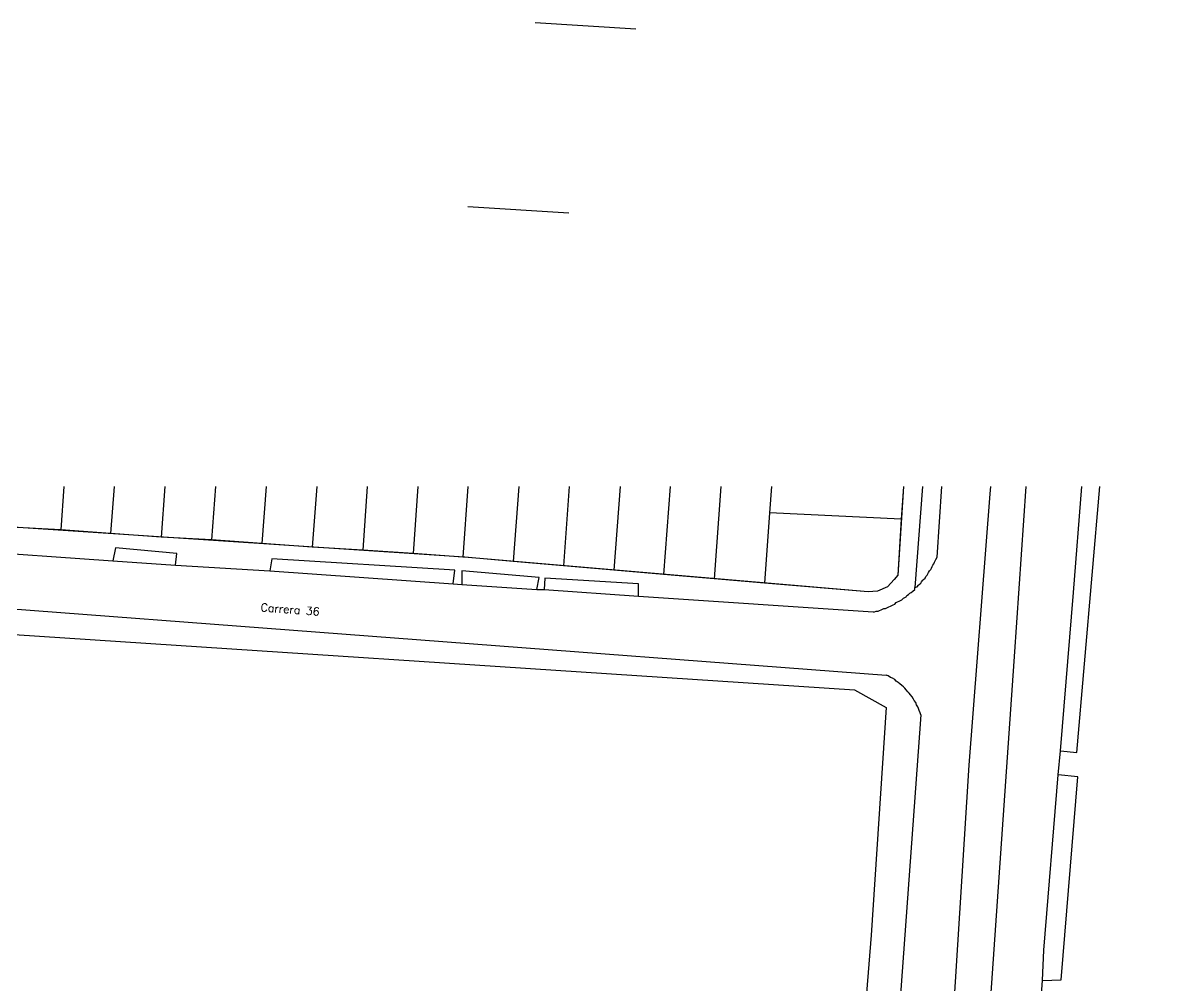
# Model space of a CAD drawing. Header units: millimetres. Extents: x -76.52126 to -76.51707, y 3.41842 to 3.42185.
# Drawn here: x -76.518501 to -76.517075, y 3.420649 to 3.421852 of the extents above; entities that cross this region are included whole.
import ezdxf

# ---------------------------------------------------------------- set-up
doc = ezdxf.new("R2010")
doc.units = ezdxf.units.MM
for name, color, linetype in [('CARTOGRAFIA', 252, 'Continuous'), ('Predios_Cali_ATP', 251, 'Continuous'), ('TEXCALLES', 7, 'Continuous')]:
    doc.layers.add(name, color=color, linetype=linetype)
doc.styles.add('ROMANS', font='romans.shx', dxfattribs={"height": 1.6})

msp = doc.modelspace()

# ---------------------------------------------------------------- linework, layer by layer
at = {"layer": 'CARTOGRAFIA'}
for points in [[(-76.5174006, 3.4212721), (-76.5174078, 3.4211613), (-76.5174123, 3.4211559), (-76.5174205, 3.4211469), (-76.517433, 3.4211415), (-76.5174447, 3.4211405), (-76.5179496, 3.4211838), (-76.5186516, 3.4212305)], [(-76.5184499, 3.4212721), (-76.5184536, 3.421218)], [(-76.5183872, 3.4212721), (-76.5183915, 3.4212135)], [(-76.5183239, 3.4212721), (-76.5183285, 3.421209)], [(-76.5182606, 3.4212721), (-76.5182655, 3.4212054)], [(-76.5181972, 3.4212721), (-76.5182025, 3.4212009)], [(-76.5181339, 3.4212721), (-76.5181395, 3.4211964)], [(-76.518071, 3.4212721), (-76.5180765, 3.4211928)], [(-76.5180077, 3.4212721), (-76.5180135, 3.4211883)], [(-76.5179449, 3.4212721), (-76.5179515, 3.4211838)], [(-76.5178815, 3.4212721), (-76.5178885, 3.4211784)], [(-76.5178182, 3.4212721), (-76.5178255, 3.421173)], [(-76.5177548, 3.4212721), (-76.5177625, 3.4211675)], [(-76.5176923, 3.4212721), (-76.5177003, 3.4211622)], [(-76.517629, 3.4212721), (-76.5176373, 3.4211568)], [(-76.5175655, 3.4212721), (-76.517568, 3.4212395)], [(-76.5174005, 3.4212721), (-76.5174033, 3.4212315)], [(-76.517377, 3.4212721), (-76.5173862, 3.421146)], [(-76.517292, 3.4212721), (-76.5172926, 3.421263), (-76.5173187, 3.4209236), (-76.5173448, 3.4205141), (-76.5173655, 3.4202234), (-76.517379, 3.420029), (-76.5173799, 3.4200119), (-76.5173781, 3.4199957), (-76.5173763, 3.4199795), (-76.5173592, 3.4199138), (-76.5173583, 3.4198877), (-76.5173574, 3.4198688), (-76.5173601, 3.4198301), (-76.517361, 3.419813), (-76.5173664, 3.4197923), (-76.5173718, 3.4197779), (-76.5173763, 3.4197158)], [(-76.5173583, 3.4211838), (-76.5173527, 3.4212721)], [(-76.5173538, 3.4197158), (-76.517298, 3.4205375), (-76.517262, 3.4210596), (-76.5172472, 3.4212721)], [(-76.5172044, 3.4209416), (-76.5171837, 3.4209398), (-76.5171551, 3.4212721)], [(-76.5172044, 3.4209416), (-76.5171882, 3.4211397), (-76.5171778, 3.4212721)], [(-76.517568, 3.4212395), (-76.5175743, 3.4211514)], [(-76.5174033, 3.4212315), (-76.517568, 3.4212395)], [(-76.5174033, 3.4212315), (-76.5174078, 3.4211613), (-76.5174123, 3.4211559), (-76.5174205, 3.4211469), (-76.517433, 3.4211415), (-76.5174447, 3.4211405), (-76.5175743, 3.4211514)], [(-76.5184536, 3.421218), (-76.5185166, 3.4212215)], [(-76.5183915, 3.4212135), (-76.5184536, 3.421218)], [(-76.5183285, 3.421209), (-76.5183915, 3.4212135)], [(-76.5182655, 3.4212054), (-76.5183285, 3.421209)], [(-76.5183106, 3.4211739), (-76.5183088, 3.4211883), (-76.5183853, 3.4211955), (-76.5183889, 3.4211793)], [(-76.5182025, 3.4212009), (-76.5182655, 3.4212054)], [(-76.5181395, 3.4211964), (-76.5182025, 3.4212009)], [(-76.5180765, 3.4211928), (-76.5181395, 3.4211964)], [(-76.5185779, 3.4211928), (-76.5183889, 3.4211793)], [(-76.5183889, 3.4211793), (-76.5183106, 3.4211739)], [(-76.5179632, 3.4211505), (-76.5179614, 3.4211676), (-76.51819, 3.421182), (-76.5181927, 3.4211667)], [(-76.5180135, 3.4211883), (-76.5180765, 3.4211928)], [(-76.5179515, 3.4211838), (-76.5180135, 3.4211883)], [(-76.5179487, 3.4211838), (-76.5179515, 3.4211838)], [(-76.5178885, 3.4211784), (-76.5179487, 3.4211838)], [(-76.5173862, 3.421146), (-76.5173835, 3.4211469), (-76.5173817, 3.4211487), (-76.5173808, 3.4211496), (-76.517379, 3.4211514), (-76.5173781, 3.4211532), (-76.5173763, 3.421155), (-76.5173754, 3.4211559), (-76.5173736, 3.4211577), (-76.5173727, 3.4211595), (-76.5173709, 3.4211613), (-76.51737, 3.4211631), (-76.5173691, 3.4211649), (-76.5173682, 3.4211667), (-76.5173664, 3.4211685), (-76.5173655, 3.4211703), (-76.5173646, 3.4211721), (-76.5173637, 3.4211739), (-76.5173628, 3.4211757), (-76.5173619, 3.4211775), (-76.517361, 3.4211793), (-76.5173601, 3.4211811), (-76.5173583, 3.4211838)], [(-76.5183106, 3.4211739), (-76.5181927, 3.4211667)], [(-76.5181927, 3.4211667), (-76.5179632, 3.4211505)], [(-76.5178588, 3.4211433), (-76.5178561, 3.4211586), (-76.5179524, 3.4211667), (-76.5179524, 3.4211496)], [(-76.5178255, 3.421173), (-76.5178885, 3.4211784)], [(-76.5177625, 3.4211675), (-76.5178255, 3.421173)], [(-76.5177003, 3.4211622), (-76.5177625, 3.4211675)], [(-76.5177319, 3.4211352), (-76.5177319, 3.4211505), (-76.5178489, 3.4211577), (-76.5178498, 3.4211433)], [(-76.5176373, 3.4211568), (-76.5177003, 3.4211622)], [(-76.5175743, 3.4211514), (-76.5176373, 3.4211568)], [(-76.5179632, 3.4211505), (-76.5179524, 3.4211496)], [(-76.5179524, 3.4211496), (-76.5178588, 3.4211433)], [(-76.5178588, 3.4211433), (-76.5178498, 3.4211433)], [(-76.5178498, 3.4211433), (-76.5177319, 3.4211352)], [(-76.5174385, 3.4211154), (-76.5174367, 3.4211154), (-76.5174349, 3.4211163), (-76.5174322, 3.4211163), (-76.5174304, 3.4211172), (-76.5174286, 3.4211181), (-76.5174268, 3.421119), (-76.517425, 3.4211199), (-76.5174232, 3.4211199), (-76.5174205, 3.4211208), (-76.5174187, 3.4211217), (-76.5174169, 3.4211226), (-76.5174151, 3.4211235), (-76.5174133, 3.4211244), (-76.5174115, 3.4211253), (-76.5174097, 3.4211271), (-76.5174079, 3.421128), (-76.5174061, 3.4211289), (-76.5174043, 3.4211298), (-76.5174025, 3.4211307), (-76.5174007, 3.4211325), (-76.5173989, 3.4211334), (-76.5173971, 3.4211343), (-76.5173962, 3.4211361), (-76.5173944, 3.421137), (-76.5173926, 3.4211388), (-76.5173908, 3.4211397), (-76.5173889, 3.4211415), (-76.5173862, 3.4211433), (-76.5173862, 3.421146)], [(-76.5186517, 3.4211298), (-76.5174223, 3.4210362)], [(-76.5177319, 3.4211352), (-76.5174385, 3.4211154)], [(-76.5186516, 3.4210965), (-76.5174618, 3.4210182), (-76.5174222, 3.4209957), (-76.5174411, 3.4207113), (-76.5174717, 3.4203279), (-76.5174745, 3.4203162), (-76.5174762, 3.4203108), (-76.5174816, 3.4203035), (-76.517487, 3.4202982), (-76.5174978, 3.4202937), (-76.5175086, 3.420291), (-76.5186516, 3.4203747)], [(-76.517379, 3.4209867), (-76.5173799, 3.4209894), (-76.5173808, 3.4209921), (-76.5173817, 3.4209948), (-76.5173826, 3.4209966), (-76.5173844, 3.4209993), (-76.5173853, 3.421002), (-76.5173871, 3.4210047), (-76.517388, 3.4210065), (-76.5173899, 3.4210092), (-76.5173917, 3.4210119), (-76.5173935, 3.4210137), (-76.5173953, 3.4210155), (-76.5173971, 3.4210182), (-76.5173989, 3.42102), (-76.5174007, 3.4210218), (-76.5174025, 3.4210236), (-76.5174052, 3.4210254), (-76.517407, 3.4210272), (-76.5174097, 3.421029), (-76.5174115, 3.4210308), (-76.5174142, 3.4210326), (-76.5174169, 3.4210335), (-76.5174196, 3.4210353), (-76.5174223, 3.4210362)], [(-76.517379, 3.4209867), (-76.5174277, 3.4203161)], [(-76.5172071, 3.4209119), (-76.5172044, 3.4209416)], [(-76.5172269, 3.4206545), (-76.5172251, 3.4206923), (-76.5172071, 3.4209119)], [(-76.5172269, 3.4206545), (-76.5172035, 3.4206554), (-76.5171828, 3.4209092), (-76.5172071, 3.4209119)], [(-76.5170747, 3.4202155), (-76.5171009, 3.4202171), (-76.517163, 3.4202225), (-76.5171828, 3.4202297), (-76.5171972, 3.4202378), (-76.517217, 3.4202477), (-76.5172305, 3.4202603), (-76.5172422, 3.420272), (-76.5172512, 3.4202873), (-76.5172521, 3.4203107), (-76.5172512, 3.4203134), (-76.5172269, 3.4206545)]]:
    msp.add_lwpolyline(points, dxfattribs=at)
at = {"layer": 'Predios_Cali_ATP'}
for p, q in [((-76.517735, 3.421844), (-76.517861, 3.421852)), ((-76.517819, 3.421614), (-76.517945, 3.421622))]:
    msp.add_line(p, q, dxfattribs=at)

# ---------------------------------------------------------------- texts
at = {"layer": 'TEXCALLES', "style": 'ROMANS'}
msp.add_text('Carrera 36', height=0.00001, rotation=355.689, dxfattribs=at).set_placement((-76.5182043, 3.4211163))

doc.saveas('drawing.dxf')
